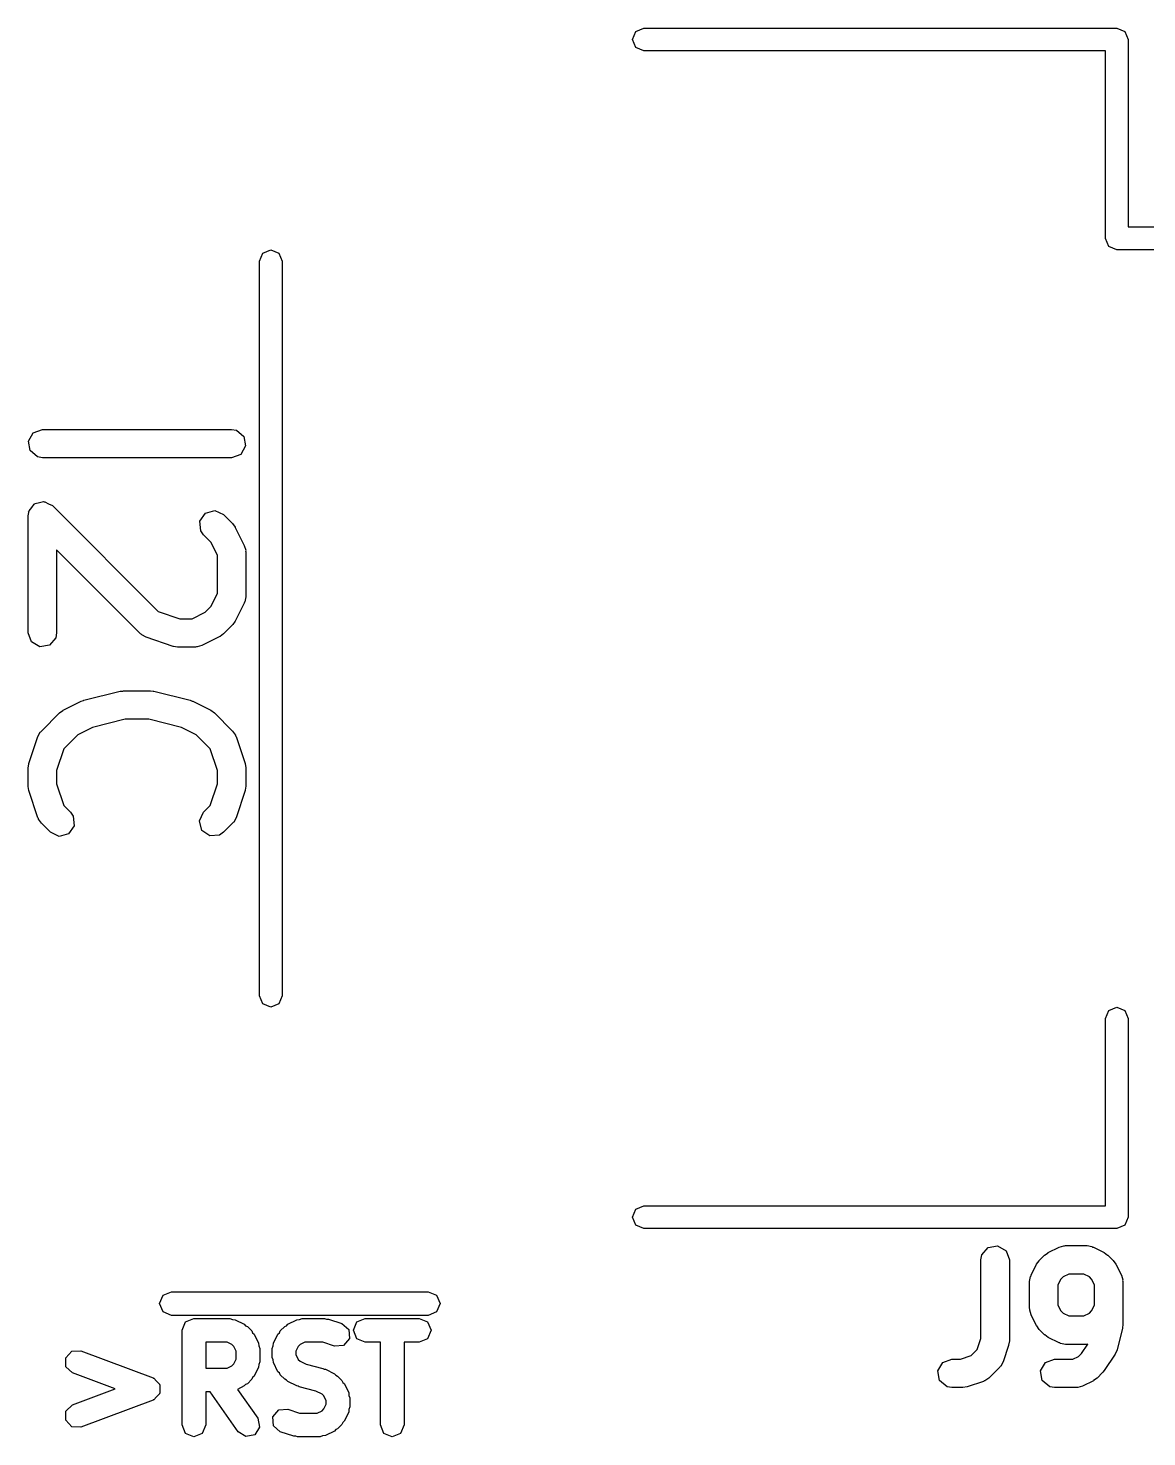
# Model space of a CAD drawing. Extents: x 83.3 to 116.7, y -116.7 to -83.3.
# Drawn here: x 83.27 to 89.18, y -97.27 to -89.83 of the extents above; entities that cross this region are included whole.
import ezdxf

# ---------------------------------------------------------------- set-up
doc = ezdxf.new("R2010")
doc.units = 0
doc.layers.add('BLACK', color=7, linetype='CONTINUOUS')

msp = doc.modelspace()

# ---------------------------------------------------------------- linework, layer by layer
at = {"layer": 'BLACK', "linetype": 'CONTINUOUS'}
for p, q in [((86.465, -89.89), (86.4826, -89.8476)), ((86.4826, -89.8476), (86.525, -89.83)), ((86.525, -89.83), (89.025, -89.83)), ((89.025, -89.83), (89.0674, -89.8476)), ((89.0674, -89.8476), (89.085, -89.89)), ((86.4826, -89.9324), (86.465, -89.89)), ((86.525, -89.95), (86.4826, -89.9324)), ((89.085, -89.89), (89.085, -90.88)), ((88.965, -89.95), (86.525, -89.95)), ((88.965, -90.94), (88.965, -89.95)), ((89.085, -90.88), (90.015, -90.88)), ((88.9826, -90.9824), (88.965, -90.94)), ((89.025, -91), (88.9826, -90.9824)), ((84.495, -91.06), (84.5126, -91.0176)), ((84.495, -94.94), (84.495, -91.06)), ((84.5126, -91.0176), (84.555, -91)), ((84.555, -91), (84.5974, -91.0176)), ((84.5974, -91.0176), (84.615, -91.06)), ((84.615, -91.06), (84.615, -94.94)), ((90.015, -91), (89.025, -91)), ((83.2994, -91.9664), (83.3476, -91.9488)), ((83.3476, -91.9488), (84.3476, -91.9488)), ((84.3476, -91.9488), (84.3733, -91.9533)), ((84.3733, -91.9533), (84.4126, -91.9863)), ((83.2738, -92.0108), (83.2994, -91.9664)), ((83.2827, -92.0613), (83.2738, -92.0108)), ((84.4126, -91.9863), (84.4215, -92.0368)), ((83.322, -92.0943), (83.2827, -92.0613)), ((83.3476, -92.0988), (83.322, -92.0943)), ((84.3476, -92.0988), (83.3476, -92.0988)), ((84.3958, -92.0813), (84.3476, -92.0988)), ((84.4215, -92.0368), (84.3958, -92.0813)), ((83.3324, -92.3359), (83.3542, -92.33)), ((83.3542, -92.33), (83.3573, -92.3315)), ((83.2726, -92.4048), (83.2755, -92.3886)), ((83.2752, -92.3853), (83.2763, -92.3837)), ((83.2755, -92.3886), (83.2752, -92.3853)), ((83.2763, -92.3837), (83.2771, -92.3791)), ((83.2771, -92.3791), (83.2917, -92.3618)), ((83.2917, -92.3618), (83.3046, -92.3433)), ((83.3046, -92.3433), (83.3079, -92.3424)), ((83.3079, -92.3424), (83.3101, -92.3398)), ((83.3101, -92.3398), (83.3324, -92.3359)), ((83.3573, -92.3315), (83.3606, -92.3309)), ((83.3606, -92.3309), (83.3802, -92.3422)), ((83.3802, -92.3422), (83.4007, -92.3517)), ((83.4007, -92.3517), (83.9596, -92.9106)), ((84.1799, -92.433), (84.2094, -92.3909)), ((84.2094, -92.3909), (84.2589, -92.3777)), ((84.2589, -92.3777), (84.3054, -92.3993)), ((84.3054, -92.3993), (84.353, -92.447)), ((83.2726, -93.0238), (83.2726, -92.4048)), ((84.1844, -92.4841), (84.1799, -92.433)), ((84.353, -92.447), (84.3659, -92.4653)), ((84.3659, -92.4653), (84.3671, -92.4665)), ((84.3671, -92.4665), (84.4147, -92.5617)), ((84.1993, -92.5054), (84.1844, -92.4841)), ((84.2384, -92.5444), (84.1993, -92.5054)), ((84.2726, -92.6129), (84.2384, -92.5444)), ((83.866, -93.0292), (83.4226, -92.5858)), ((83.4226, -92.5858), (83.4226, -93.0238)), ((84.2726, -92.8156), (84.2726, -92.6129)), ((84.4147, -92.5617), (84.4221, -92.5867)), ((84.4221, -92.5867), (84.4211, -92.591)), ((84.4211, -92.591), (84.4226, -92.5952)), ((84.4226, -92.5952), (84.4226, -92.8333)), ((84.2384, -92.8841), (84.2726, -92.8156)), ((84.4226, -92.8333), (84.4181, -92.859)), ((83.9596, -92.9106), (84.0741, -92.9488)), ((84.1394, -92.9488), (84.208, -92.9146)), ((84.208, -92.9146), (84.2384, -92.8841)), ((84.4147, -92.8669), (84.3671, -92.9621)), ((84.4152, -92.8624), (84.4147, -92.8669)), ((84.4181, -92.859), (84.4152, -92.8624)), ((84.0741, -92.9488), (84.1394, -92.9488)), ((84.353, -92.9816), (84.3054, -93.0292)), ((84.3537, -92.9801), (84.353, -92.9816)), ((84.3671, -92.9621), (84.3537, -92.9801)), ((83.2902, -93.072), (83.2726, -93.0238)), ((83.3346, -93.0977), (83.2902, -93.072)), ((83.4181, -93.0495), (83.3851, -93.0888)), ((83.4226, -93.0238), (83.4181, -93.0495)), ((83.8701, -93.0311), (83.866, -93.0292)), ((83.8724, -93.0349), (83.8701, -93.0311)), ((83.8953, -93.0473), (83.8724, -93.0349)), ((84.0382, -93.095), (83.8953, -93.0473)), ((84.2859, -93.0433), (84.1907, -93.0909)), ((84.287, -93.0421), (84.2859, -93.0433)), ((84.3054, -93.0292), (84.287, -93.0421)), ((83.3851, -93.0888), (83.3346, -93.0977)), ((84.0398, -93.0949), (84.0382, -93.095)), ((84.0619, -93.0988), (84.0398, -93.0949)), ((84.1571, -93.0988), (84.0619, -93.0988)), ((84.1614, -93.0973), (84.1571, -93.0988)), ((84.1657, -93.0983), (84.1614, -93.0973)), ((84.1907, -93.0909), (84.1657, -93.0983)), ((83.5675, -93.3796), (83.758, -93.332)), ((83.758, -93.332), (83.7729, -93.3309)), ((83.7729, -93.3309), (83.7762, -93.3298)), ((83.7762, -93.3298), (83.919, -93.3298)), ((83.919, -93.3298), (83.9338, -93.3324)), ((83.9338, -93.3324), (83.9372, -93.332)), ((83.9372, -93.332), (84.1277, -93.3796)), ((83.4374, -93.447), (83.4558, -93.4341)), ((83.4558, -93.4341), (83.4569, -93.4329)), ((83.4569, -93.4329), (83.5522, -93.3853)), ((83.5522, -93.3853), (83.5646, -93.3816)), ((83.5646, -93.3816), (83.5675, -93.3796)), ((84.1277, -93.3796), (84.1395, -93.3849)), ((84.1395, -93.3849), (84.1431, -93.3853)), ((84.1431, -93.3853), (84.2383, -93.4329)), ((84.2383, -93.4329), (84.2563, -93.4463)), ((84.2563, -93.4463), (84.2578, -93.447)), ((83.3422, -93.5422), (83.4374, -93.447)), ((83.7854, -93.4798), (83.6119, -93.5231)), ((83.9098, -93.4798), (83.7854, -93.4798)), ((84.0833, -93.5231), (83.9098, -93.4798)), ((84.2578, -93.447), (84.353, -93.5422)), ((83.2765, -93.7144), (83.3241, -93.5715)), ((83.3241, -93.5715), (83.3365, -93.5486)), ((83.3365, -93.5486), (83.3403, -93.5463)), ((83.3403, -93.5463), (83.3422, -93.5422)), ((83.5349, -93.5616), (83.4608, -93.6358)), ((83.6119, -93.5231), (83.5349, -93.5616)), ((84.1603, -93.5616), (84.0833, -93.5231)), ((84.2344, -93.6358), (84.1603, -93.5616)), ((84.353, -93.5422), (84.368, -93.5635)), ((84.368, -93.5635), (84.3684, -93.568)), ((84.3684, -93.568), (84.3712, -93.5715)), ((84.3712, -93.5715), (84.4188, -93.7144)), ((83.4608, -93.6358), (83.4226, -93.7503)), ((84.2726, -93.7503), (84.2344, -93.6358)), ((83.2726, -93.7381), (83.2765, -93.716)), ((83.2726, -93.8333), (83.2726, -93.7381)), ((83.2765, -93.716), (83.2765, -93.7144)), ((84.4188, -93.7144), (84.4221, -93.7366)), ((84.4221, -93.7366), (84.4226, -93.7381)), ((84.4226, -93.7381), (84.4226, -93.8333)), ((83.4226, -93.7503), (83.4226, -93.8212)), ((84.2726, -93.8212), (84.2726, -93.7503)), ((83.2732, -93.8349), (83.2726, -93.8333)), ((83.2765, -93.8571), (83.2732, -93.8349)), ((83.3241, -93.9999), (83.2765, -93.8571)), ((83.4226, -93.8212), (83.4608, -93.9357)), ((84.2344, -93.9357), (84.2726, -93.8212)), ((84.4188, -93.8571), (84.3712, -93.9999)), ((84.4226, -93.8333), (84.4187, -93.8554)), ((84.4187, -93.8554), (84.4188, -93.8571)), ((83.4608, -93.9357), (83.4959, -93.9708)), ((84.1993, -93.9708), (84.2344, -93.9357)), ((83.3269, -94.0034), (83.3241, -93.9999)), ((83.3273, -94.0079), (83.3269, -94.0034)), ((83.3422, -94.0292), (83.3273, -94.0079)), ((83.3898, -94.0768), (83.3422, -94.0292)), ((83.4959, -93.9708), (83.5108, -93.9921)), ((83.5108, -93.9921), (83.5153, -94.0432)), ((84.1777, -94.0173), (84.1993, -93.9708)), ((84.1909, -94.0668), (84.1777, -94.0173)), ((84.353, -94.0292), (84.3054, -94.0768)), ((84.3549, -94.0252), (84.353, -94.0292)), ((84.3587, -94.0228), (84.3549, -94.0252)), ((84.3712, -93.9999), (84.3587, -94.0228)), ((83.4363, -94.0985), (83.3898, -94.0768)), ((83.4859, -94.0852), (83.4363, -94.0985)), ((83.5153, -94.0432), (83.4859, -94.0852)), ((84.233, -94.0963), (84.1909, -94.0668)), ((84.2841, -94.0918), (84.233, -94.0963)), ((84.3054, -94.0768), (84.2841, -94.0918)), ((84.5126, -94.9824), (84.495, -94.94)), ((84.555, -95), (84.5126, -94.9824)), ((84.5974, -94.9824), (84.555, -95)), ((84.615, -94.94), (84.5974, -94.9824)), ((88.9826, -95.0176), (89.025, -95)), ((89.025, -95), (89.0674, -95.0176)), ((88.965, -95.06), (88.9826, -95.0176)), ((88.965, -96.05), (88.965, -95.06)), ((89.0674, -95.0176), (89.085, -95.06)), ((89.085, -95.06), (89.085, -96.11)), ((86.4826, -96.0676), (86.525, -96.05)), ((86.525, -96.05), (88.965, -96.05)), ((86.465, -96.11), (86.4826, -96.0676)), ((86.4826, -96.1524), (86.465, -96.11)), ((89.085, -96.11), (89.0674, -96.1524)), ((86.525, -96.17), (86.4826, -96.1524)), ((89.025, -96.17), (86.525, -96.17)), ((89.0674, -96.1524), (89.025, -96.17)), ((88.3111, -96.3095), (88.3441, -96.2702)), ((88.3441, -96.2702), (88.3946, -96.2613)), ((88.3946, -96.2613), (88.439, -96.2869)), ((88.6623, -96.2966), (88.7194, -96.2681)), ((88.7194, -96.2681), (88.7444, -96.2606)), ((88.7444, -96.2606), (88.7488, -96.2617)), ((88.7488, -96.2617), (88.753, -96.2601)), ((88.753, -96.2601), (88.8673, -96.2601)), ((88.8673, -96.2601), (88.8929, -96.2647)), ((88.8929, -96.2647), (88.8964, -96.2676)), ((88.8964, -96.2676), (88.9008, -96.2681)), ((88.9008, -96.2681), (88.958, -96.2966)), ((88.3066, -96.3351), (88.3111, -96.3095)), ((88.3066, -96.7515), (88.3066, -96.3351)), ((88.439, -96.2869), (88.4566, -96.3351)), ((88.4566, -96.3351), (88.4566, -96.7637)), ((88.6002, -96.3588), (88.6135, -96.3407)), ((88.6135, -96.3407), (88.6142, -96.3393)), ((88.6142, -96.3393), (88.6428, -96.3107)), ((88.6428, -96.3107), (88.6612, -96.2978)), ((88.6612, -96.2978), (88.6623, -96.2966)), ((88.958, -96.2966), (88.976, -96.31)), ((88.976, -96.31), (88.9774, -96.3107)), ((88.9774, -96.3107), (89.006, -96.3393)), ((89.006, -96.3393), (89.0189, -96.3576)), ((88.5682, -96.4238), (88.5711, -96.4203)), ((88.5711, -96.4203), (88.5716, -96.4159)), ((88.5716, -96.4159), (88.6002, -96.3588)), ((88.7707, -96.4101), (88.7403, -96.4254)), ((88.8496, -96.4101), (88.7707, -96.4101)), ((88.88, -96.4254), (88.8496, -96.4101)), ((89.0189, -96.3576), (89.0201, -96.3588)), ((89.0201, -96.3588), (89.0486, -96.4159)), ((89.0486, -96.4159), (89.0561, -96.4409)), ((88.5637, -96.4494), (88.5682, -96.4238)), ((88.5637, -96.5923), (88.5637, -96.4494)), ((88.7289, -96.4367), (88.7137, -96.4671)), ((88.7137, -96.4671), (88.7137, -96.5746)), ((88.7403, -96.4254), (88.7289, -96.4367)), ((88.8913, -96.4367), (88.88, -96.4254)), ((88.9066, -96.4671), (88.8913, -96.4367)), ((88.9066, -96.5746), (88.9066, -96.4671)), ((89.0561, -96.4409), (89.055, -96.4452)), ((89.055, -96.4452), (89.0566, -96.4494)), ((89.0566, -96.4494), (89.0566, -96.678)), ((83.9668, -96.5663), (83.9851, -96.5221)), ((83.9851, -96.6105), (83.9668, -96.5663)), ((83.9851, -96.5221), (84.0293, -96.5038)), ((84.0293, -96.5038), (85.3865, -96.5038)), ((85.3865, -96.5038), (85.4307, -96.5221)), ((85.4307, -96.5221), (85.449, -96.5663)), ((85.449, -96.5663), (85.4307, -96.6105)), ((84.0293, -96.6288), (83.9851, -96.6105)), ((85.3865, -96.6288), (84.0293, -96.6288)), ((84.1042, -96.6633), (84.1484, -96.645)), ((84.1484, -96.645), (84.3389, -96.645)), ((84.3389, -96.645), (84.3523, -96.6506)), ((84.7064, -96.6506), (84.7198, -96.645)), ((84.7198, -96.645), (84.8389, -96.645)), ((84.8389, -96.645), (84.8484, -96.6489)), ((85.009, -96.6633), (85.0532, -96.645)), ((85.0532, -96.645), (85.3389, -96.645)), ((85.3389, -96.645), (85.3831, -96.6633)), ((85.4307, -96.6105), (85.3865, -96.6288)), ((88.5652, -96.5965), (88.5637, -96.5923)), ((88.5642, -96.6009), (88.5652, -96.5965)), ((88.5716, -96.6258), (88.5642, -96.6009)), ((88.6002, -96.683), (88.5716, -96.6258)), ((88.7137, -96.5746), (88.7289, -96.605)), ((88.7289, -96.605), (88.7403, -96.6164)), ((88.7403, -96.6164), (88.7707, -96.6316)), ((88.7707, -96.6316), (88.8496, -96.6316)), ((88.8496, -96.6316), (88.88, -96.6164)), ((88.88, -96.6164), (88.8913, -96.605)), ((88.8913, -96.605), (88.9066, -96.5746)), ((84.0859, -96.7075), (84.1042, -96.6633)), ((84.0859, -97.2075), (84.0859, -96.7075)), ((84.3523, -96.6506), (84.3668, -96.6516)), ((84.3668, -96.6516), (84.4144, -96.6754)), ((84.4144, -96.6754), (84.4212, -96.6832)), ((84.4212, -96.6832), (84.4307, -96.6871)), ((84.4307, -96.6871), (84.4545, -96.7109)), ((84.4545, -96.7109), (84.4584, -96.7204)), ((84.6003, -96.7204), (84.6042, -96.7109)), ((84.6042, -96.7109), (84.628, -96.6871)), ((84.628, -96.6871), (84.6375, -96.6832)), ((84.6375, -96.6832), (84.6442, -96.6754)), ((84.6442, -96.6754), (84.6919, -96.6516)), ((84.6919, -96.6516), (84.7064, -96.6506)), ((84.8484, -96.6489), (84.8586, -96.6482)), ((84.8586, -96.6482), (84.9301, -96.672)), ((84.9301, -96.672), (84.9662, -96.7034)), ((84.9662, -96.7034), (84.9696, -96.7511)), ((84.9907, -96.7075), (85.009, -96.6633)), ((85.009, -96.7517), (84.9907, -96.7075)), ((85.3831, -96.6633), (85.4014, -96.7075)), ((85.4014, -96.7075), (85.3831, -96.7517)), ((88.6014, -96.6841), (88.6002, -96.683)), ((88.6142, -96.7025), (88.6014, -96.6841)), ((88.6428, -96.731), (88.6142, -96.7025)), ((89.0543, -96.6962), (89.0257, -96.8105)), ((89.0566, -96.678), (89.054, -96.6927)), ((89.054, -96.6927), (89.0543, -96.6962)), ((84.2109, -96.77), (84.2109, -96.9069)), ((84.3241, -96.77), (84.2109, -96.77)), ((84.3495, -96.7827), (84.3241, -96.77)), ((84.3589, -96.7921), (84.3495, -96.7827)), ((84.3716, -96.8175), (84.3589, -96.7921)), ((84.4584, -96.7204), (84.4662, -96.7272)), ((84.4662, -96.7272), (84.49, -96.7748)), ((84.49, -96.7748), (84.491, -96.7893)), ((84.491, -96.7893), (84.4966, -96.8027)), ((84.5621, -96.8027), (84.5676, -96.7893)), ((84.5676, -96.7893), (84.5687, -96.7748)), ((84.5687, -96.7748), (84.5925, -96.7272)), ((84.5925, -96.7272), (84.6003, -96.7204)), ((84.6998, -96.7921), (84.6871, -96.8175)), ((84.7092, -96.7827), (84.6998, -96.7921)), ((84.7346, -96.77), (84.7092, -96.7827)), ((84.8287, -96.77), (84.7346, -96.77)), ((84.8905, -96.7906), (84.8287, -96.77)), ((84.9382, -96.7872), (84.8905, -96.7906)), ((84.9696, -96.7511), (84.9382, -96.7872)), ((85.0532, -96.77), (85.009, -96.7517)), ((85.1335, -96.77), (85.0532, -96.77)), ((85.1335, -97.2075), (85.1335, -96.77)), ((85.3389, -96.77), (85.2585, -96.77)), ((85.2585, -96.77), (85.2585, -97.2075)), ((85.3831, -96.7517), (85.3389, -96.77)), ((88.2874, -96.8089), (88.3066, -96.7515)), ((88.4527, -96.7874), (88.4241, -96.8732)), ((88.4566, -96.7637), (88.4527, -96.7858)), ((88.4527, -96.7858), (88.4527, -96.7874)), ((88.6443, -96.7317), (88.6428, -96.731)), ((88.6623, -96.7451), (88.6443, -96.7317)), ((88.7194, -96.7737), (88.6623, -96.7451)), ((88.7239, -96.7742), (88.7194, -96.7737)), ((88.7273, -96.7771), (88.7239, -96.7742)), ((88.753, -96.7816), (88.7273, -96.7771)), ((88.8673, -96.7816), (88.753, -96.7816)), ((88.8376, -96.8302), (88.8709, -96.7803)), ((88.8709, -96.7803), (88.8673, -96.7816)), ((83.4708, -96.8522), (83.5035, -96.8173)), ((83.4724, -96.9), (83.4708, -96.8522)), ((83.5035, -96.8173), (83.5513, -96.8156)), ((83.5513, -96.8156), (83.9322, -96.9585)), ((84.3589, -96.8848), (84.3716, -96.8594)), ((84.3716, -96.8594), (84.3716, -96.8175)), ((84.4966, -96.8027), (84.4966, -96.8742)), ((84.5621, -96.8503), (84.5621, -96.8027)), ((84.5676, -96.8638), (84.5621, -96.8503)), ((84.5687, -96.8783), (84.5676, -96.8638)), ((84.6871, -96.8175), (84.6871, -96.8356)), ((84.6871, -96.8356), (84.6998, -96.8609)), ((84.6998, -96.8609), (84.7092, -96.8704)), ((88.1048, -96.8777), (88.153, -96.8601)), ((88.153, -96.8601), (88.198, -96.8601)), ((88.198, -96.8601), (88.2553, -96.841)), ((88.2553, -96.841), (88.2874, -96.8089)), ((88.6476, -96.8777), (88.6958, -96.8601)), ((88.6958, -96.8601), (88.7924, -96.8601)), ((88.7924, -96.8601), (88.8228, -96.8449)), ((88.8228, -96.8449), (88.8376, -96.8302)), ((89.0154, -96.8339), (88.9582, -96.9196)), ((89.0155, -96.8335), (89.0154, -96.8339)), ((89.0257, -96.8105), (89.0155, -96.8335)), ((83.5074, -96.9327), (83.4724, -96.9)), ((83.7323, -97.017), (83.5074, -96.9327)), ((84.2109, -96.9069), (84.3241, -96.9069)), ((84.3241, -96.9069), (84.3495, -96.8942)), ((84.3495, -96.8942), (84.3589, -96.8848)), ((84.49, -96.9021), (84.4662, -96.9497)), ((84.491, -96.8876), (84.49, -96.9021)), ((84.4966, -96.8742), (84.491, -96.8876)), ((84.5925, -96.9259), (84.5687, -96.8783)), ((84.6003, -96.9327), (84.5925, -96.9259)), ((84.6042, -96.9422), (84.6003, -96.9327)), ((84.628, -96.966), (84.6042, -96.9422)), ((84.7092, -96.8704), (84.7416, -96.8866)), ((84.7416, -96.8866), (84.8302, -96.9088)), ((84.8302, -96.9088), (84.8359, -96.913)), ((84.8359, -96.913), (84.843, -96.9135)), ((84.843, -96.9135), (84.8906, -96.9373)), ((84.8906, -96.9373), (84.8974, -96.9451)), ((88.0791, -96.9221), (88.1048, -96.8777)), ((88.088, -96.9726), (88.0791, -96.9221)), ((88.406, -96.9025), (88.3489, -96.9596)), ((88.4079, -96.8984), (88.406, -96.9025)), ((88.4117, -96.8961), (88.4079, -96.8984)), ((88.4241, -96.8732), (88.4117, -96.8961)), ((88.622, -96.9221), (88.6476, -96.8777)), ((88.6309, -96.9726), (88.622, -96.9221)), ((88.9489, -96.931), (88.9203, -96.9596)), ((88.9504, -96.9279), (88.9489, -96.931)), ((88.9582, -96.9196), (88.9504, -96.9279)), ((83.5074, -97.1014), (83.7323, -97.017)), ((83.9322, -96.9585), (83.9339, -96.96)), ((83.9339, -96.96), (83.9362, -96.9601)), ((83.9362, -96.9601), (83.9511, -96.9762)), ((83.9511, -96.9762), (83.9672, -96.9912)), ((83.9672, -96.9912), (83.9673, -96.9934)), ((83.9673, -96.9934), (83.9688, -96.9951)), ((83.9688, -96.9951), (83.9681, -97.017)), ((83.9681, -97.017), (83.9688, -97.039)), ((84.4144, -97.0015), (84.3787, -97.0194)), ((84.4212, -96.9937), (84.4144, -97.0015)), ((84.4307, -96.9898), (84.4212, -96.9937)), ((84.4545, -96.966), (84.4307, -96.9898)), ((84.4584, -96.9565), (84.4545, -96.966)), ((84.4662, -96.9497), (84.4584, -96.9565)), ((84.6375, -96.9699), (84.628, -96.966)), ((84.6442, -96.9777), (84.6375, -96.9699)), ((84.6919, -97.0015), (84.6442, -96.9777)), ((84.6989, -97.002), (84.6919, -97.0015)), ((84.7047, -97.0062), (84.6989, -97.002)), ((84.7932, -97.0284), (84.7047, -97.0062)), ((84.8974, -96.9451), (84.9069, -96.949)), ((84.9069, -96.949), (84.9307, -96.9728)), ((84.9307, -96.9728), (84.9346, -96.9823)), ((84.9346, -96.9823), (84.9424, -96.9891)), ((84.9424, -96.9891), (84.9662, -97.0367)), ((88.1273, -97.0056), (88.088, -96.9726)), ((88.153, -97.0101), (88.1273, -97.0056)), ((88.2101, -97.0101), (88.153, -97.0101)), ((88.2117, -97.0096), (88.2101, -97.0101)), ((88.2338, -97.0063), (88.2117, -97.0096)), ((88.3196, -96.9777), (88.2338, -97.0063)), ((88.3231, -96.9749), (88.3196, -96.9777)), ((88.3275, -96.9745), (88.3231, -96.9749)), ((88.3489, -96.9596), (88.3275, -96.9745)), ((88.6702, -97.0056), (88.6309, -96.9726)), ((88.6958, -97.0101), (88.6702, -97.0056)), ((88.8101, -97.0101), (88.6958, -97.0101)), ((88.8143, -97.0086), (88.8101, -97.0101)), ((88.8187, -97.0097), (88.8143, -97.0086)), ((88.8437, -97.0022), (88.8187, -97.0097)), ((88.9008, -96.9737), (88.8437, -97.0022)), ((88.9019, -96.9725), (88.9008, -96.9737)), ((88.9203, -96.9596), (88.9019, -96.9725)), ((83.9322, -97.0755), (83.5513, -97.2184)), ((83.9339, -97.074), (83.9322, -97.0755)), ((83.9362, -97.0739), (83.9339, -97.074)), ((83.9511, -97.0579), (83.9362, -97.0739)), ((83.9672, -97.0429), (83.9511, -97.0579)), ((83.9673, -97.0406), (83.9672, -97.0429)), ((83.9688, -97.039), (83.9673, -97.0406)), ((84.2349, -97.0319), (84.2109, -97.0319)), ((84.2109, -97.0319), (84.2109, -97.2075)), ((84.3829, -97.2433), (84.2349, -97.0319)), ((84.3787, -97.0194), (84.4853, -97.1717)), ((84.8257, -97.0446), (84.7932, -97.0284)), ((84.8351, -97.054), (84.8257, -97.0446)), ((84.8478, -97.0794), (84.8351, -97.054)), ((84.8478, -97.0975), (84.8478, -97.0794)), ((84.9662, -97.0367), (84.9672, -97.0512)), ((84.9672, -97.0512), (84.9728, -97.0646)), ((84.9728, -97.0646), (84.9728, -97.1123)), ((83.4708, -97.1818), (83.4724, -97.134)), ((83.4724, -97.134), (83.5074, -97.1014)), ((84.5653, -97.1639), (84.5966, -97.1278)), ((84.5687, -97.2116), (84.5653, -97.1639)), ((84.5966, -97.1278), (84.6443, -97.1244)), ((84.6443, -97.1244), (84.7062, -97.145)), ((84.7062, -97.145), (84.8003, -97.145)), ((84.8003, -97.145), (84.8257, -97.1323)), ((84.8257, -97.1323), (84.8351, -97.1228)), ((84.8351, -97.1228), (84.8478, -97.0975)), ((84.9662, -97.1402), (84.9424, -97.1878)), ((84.9672, -97.1257), (84.9662, -97.1402)), ((84.9728, -97.1123), (84.9672, -97.1257)), ((83.5035, -97.2168), (83.4708, -97.1818)), ((83.5513, -97.2184), (83.5035, -97.2168)), ((84.1042, -97.2517), (84.0859, -97.2075)), ((84.2109, -97.2075), (84.1926, -97.2517)), ((84.4957, -97.2184), (84.4699, -97.2587)), ((84.4853, -97.1717), (84.4957, -97.2184)), ((84.6048, -97.243), (84.5687, -97.2116)), ((84.8906, -97.2396), (84.843, -97.2634)), ((84.8974, -97.2318), (84.8906, -97.2396)), ((84.9069, -97.2279), (84.8974, -97.2318)), ((84.9307, -97.2041), (84.9069, -97.2279)), ((84.9346, -97.1946), (84.9307, -97.2041)), ((84.9424, -97.1878), (84.9346, -97.1946)), ((85.1518, -97.2517), (85.1335, -97.2075)), ((85.2585, -97.2075), (85.2402, -97.2517)), ((84.1484, -97.27), (84.1042, -97.2517)), ((84.1926, -97.2517), (84.1484, -97.27)), ((84.4232, -97.269), (84.3829, -97.2433)), ((84.4699, -97.2587), (84.4232, -97.269)), ((84.6762, -97.2668), (84.6048, -97.243)), ((84.6865, -97.2661), (84.6762, -97.2668)), ((84.696, -97.27), (84.6865, -97.2661)), ((84.8151, -97.27), (84.696, -97.27)), ((84.8285, -97.2644), (84.8151, -97.27)), ((84.843, -97.2634), (84.8285, -97.2644)), ((85.196, -97.27), (85.1518, -97.2517)), ((85.2402, -97.2517), (85.196, -97.27))]:
    msp.add_line(p, q, dxfattribs=at)

doc.saveas('drawing.dxf')
